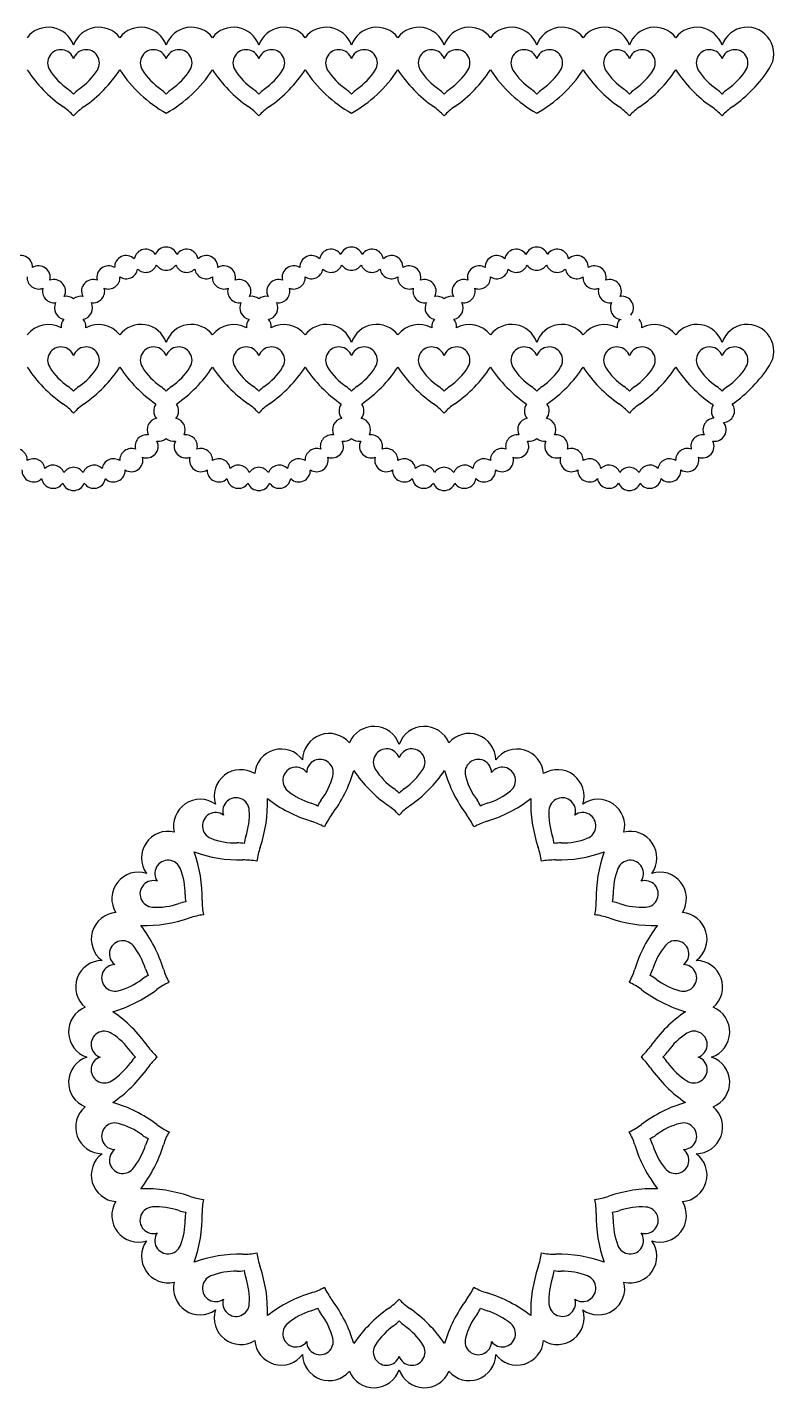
# Model space of a CAD drawing. Extents: x 203 to 512, y -161 to 90.
# Drawn here: x 382.9 to 511.9, y -145.1 to 89.7 of the extents above; entities that cross this region are included whole.
import ezdxf

# ---------------------------------------------------------------- set-up
doc = ezdxf.new("R2010")
doc.units = 0
doc.layers.get('0').update_dxf_attribs({"linetype": 'CONTINUOUS'})

msp = doc.modelspace()

# ---------------------------------------------------------------- linework, layer by layer
for centre, radius, start, end in [((386.589128, 85.139116), 4.585633, 18.551023, 142.800797), ((395.283862, 85.139116), 4.585633, 37.199203, 161.448977), ((402.589128, 85.139116), 4.585633, 18.551023, 142.800797), ((411.283862, 85.139116), 4.585633, 37.199203, 161.448977), ((418.589128, 85.139116), 4.585633, 18.551023, 142.800797), ((427.283862, 85.139116), 4.585633, 37.199203, 161.448977), ((434.589128, 85.139116), 4.585633, 18.551023, 142.800797), ((443.283862, 85.139116), 4.585633, 37.199203, 161.448977), ((450.589128, 85.139116), 4.585633, 18.551023, 142.800797), ((459.283862, 85.139116), 4.585633, 37.199203, 161.448977), ((466.589128, 85.139116), 4.585633, 18.551023, 142.800797), ((475.283862, 85.139116), 4.585633, 37.199203, 161.448977), ((482.589128, 85.139116), 4.585633, 18.551023, 142.800797), ((491.283862, 85.139116), 4.585633, 37.199203, 161.448977), ((498.589128, 85.139116), 4.585633, 18.551023, 142.800797), ((507.283862, 85.139116), 4.585633, 326.808535, 161.448977), ((388.762811, 83.55409), 2.292817, 18.551023, 212.200396), ((393.110178, 83.55409), 2.292817, 327.799604, 161.448977), ((404.762811, 83.55409), 2.292817, 18.551023, 212.200396), ((409.110178, 83.55409), 2.292817, 327.799604, 161.448977), ((420.762811, 83.55409), 2.292817, 18.551023, 212.200396), ((425.110178, 83.55409), 2.292817, 327.799604, 161.448977), ((436.762811, 83.55409), 2.292817, 18.551023, 212.200396), ((441.110178, 83.55409), 2.292817, 327.799604, 161.448977), ((452.762811, 83.55409), 2.292817, 18.551023, 212.200396), ((457.110178, 83.55409), 2.292817, 327.799604, 161.448977), ((468.762811, 83.55409), 2.292817, 18.551023, 212.200396), ((473.110178, 83.55409), 2.292817, 327.799604, 161.448977), ((484.762811, 83.55409), 2.292817, 18.551023, 212.200396), ((489.110178, 83.55409), 2.292817, 327.799604, 161.448977), ((500.762811, 83.55409), 2.292817, 18.551023, 212.200396), ((505.110178, 83.55409), 2.292817, 327.799604, 161.448977), ((402.750516, 95.512922), 23.789825, 213.604483, 234.934824), ((396.843505, 88.740993), 11.894913, 212.600414, 234.934824), ((385.029484, 88.740993), 11.894913, 305.065176, 327.399586), ((379.122474, 95.512922), 23.789825, 305.065176, 326.395517), ((418.750516, 95.512922), 23.789825, 213.604483, 240.224706), ((412.843505, 88.740993), 11.894913, 212.600414, 234.934824), ((395.122474, 95.512922), 23.789825, 299.775294, 326.395517), ((401.029484, 88.740993), 11.894913, 305.065176, 327.399586), ((434.750516, 95.512922), 23.789825, 213.604483, 234.934824), ((428.843505, 88.740993), 11.894913, 212.600414, 234.934824), ((417.029484, 88.740993), 11.894913, 305.065176, 327.399586), ((411.122474, 95.512922), 23.789825, 305.065176, 326.395517), ((450.750516, 95.512922), 23.789825, 213.604483, 240.224706), ((444.843505, 88.740993), 11.894913, 212.600414, 234.934824), ((427.122474, 95.512922), 23.789825, 299.775294, 326.395517), ((433.029484, 88.740993), 11.894913, 305.065176, 327.399586), ((466.750516, 95.512922), 23.789825, 213.604483, 234.934824), ((460.843505, 88.740993), 11.894913, 212.600414, 234.934824), ((449.029484, 88.740993), 11.894913, 305.065176, 327.399586), ((443.122474, 95.512922), 23.789825, 305.065176, 326.395517), ((482.750516, 95.512922), 23.789825, 213.604483, 240.224706), ((476.843505, 88.740993), 11.894913, 212.600414, 234.934824), ((459.122474, 95.512922), 23.789825, 299.775294, 326.395517), ((465.029484, 88.740993), 11.894913, 305.065176, 327.399586), ((498.750516, 95.512922), 23.789825, 213.604483, 234.934824), ((492.843505, 88.740993), 11.894913, 212.600414, 234.934824), ((481.029484, 88.740993), 11.894913, 305.065176, 327.399586), ((475.122474, 95.512922), 23.789825, 305.065176, 326.395517), ((514.750516, 95.512922), 23.789825, 213.604483, 234.934824), ((508.843505, 88.740993), 11.894913, 212.600414, 234.934824), ((497.029484, 88.740993), 11.894913, 305.065176, 327.399586), ((491.122474, 95.512922), 23.789825, 305.065176, 327.208554), ((386.537969, 74.088772), 6.018553, 43.04416, 54.770555), ((395.335021, 74.088772), 6.018553, 125.229445, 136.95584), ((402.537969, 74.088772), 6.018553, 43.04416, 54.770555), ((411.335021, 74.088772), 6.018553, 125.229445, 136.95584), ((418.537969, 74.088772), 6.018553, 43.04416, 54.770555), ((427.335021, 74.088772), 6.018553, 125.229445, 136.95584), ((434.537969, 74.088772), 6.018553, 43.04416, 54.770555), ((443.335021, 74.088772), 6.018553, 125.229445, 136.95584), ((450.537969, 74.088772), 6.018553, 43.04416, 54.770555), ((459.335021, 74.088772), 6.018553, 125.229445, 136.95584), ((466.537969, 74.088772), 6.018553, 43.04416, 54.770555), ((475.335021, 74.088772), 6.018553, 125.229445, 136.95584), ((482.537969, 74.088772), 6.018553, 43.04416, 54.770555), ((491.335021, 74.088772), 6.018553, 125.229445, 136.95584), ((498.537969, 74.088772), 6.018553, 43.04416, 54.770555), ((507.335021, 74.088772), 6.018553, 125.229445, 136.95584), ((382.139443, 66.20848), 12.037105, 43.04416, 54.770555), ((399.733546, 66.20848), 12.037105, 125.229445, 136.95584), ((414.139443, 66.20848), 12.037105, 43.04416, 54.770555), ((431.733546, 66.20848), 12.037105, 125.229445, 136.95584), ((446.139443, 66.20848), 12.037105, 43.04416, 54.770555), ((463.733546, 66.20848), 12.037105, 125.229445, 136.95584), ((478.139443, 66.20848), 12.037105, 43.04416, 54.770555), ((495.733546, 66.20848), 12.037105, 125.229445, 136.95584), ((494.139443, 66.20848), 12.037105, 43.04416, 54.770555), ((511.733546, 66.20848), 12.037105, 125.229445, 136.95584), ((406.936495, 49.782239), 2, 21.450379, 158.549621), ((438.936495, 49.782239), 2, 21.450379, 158.549621), ((470.936495, 49.782239), 2, 21.450379, 158.549621), ((381.842601, 48.314301), 2, 357.450379, 134.549621), ((400.030389, 48.314301), 2, 45.450379, 182.549621), ((403.406298, 49.4112), 2, 33.450379, 170.549621), ((410.466691, 49.4112), 2, 9.450379, 146.549621), ((413.842601, 48.314301), 2, 357.450379, 134.549621), ((432.030389, 48.314301), 2, 45.450379, 182.549621), ((435.406298, 49.4112), 2, 33.450379, 170.549621), ((442.466691, 49.4112), 2, 9.450379, 146.549621), ((445.842601, 48.314301), 2, 357.450379, 134.549621), ((464.030389, 48.314301), 2, 45.450379, 182.549621), ((467.406298, 49.4112), 2, 33.450379, 170.549621), ((474.466691, 49.4112), 2, 9.450379, 146.549621), ((477.842601, 48.314301), 2, 357.450379, 134.549621), ((384.916681, 46.53948), 2, 345.450379, 122.549621), ((396.956309, 46.53948), 2, 57.450379, 194.549621), ((400.030389, 48.314301), 2, 237.450379, 350.549621), ((403.406298, 49.4112), 2, 225.450379, 338.549621), ((406.936495, 49.782239), 2, 213.450379, 326.549621), ((410.466691, 49.4112), 2, 201.450379, 314.549621), ((413.842601, 48.314301), 2, 189.450379, 302.549621), ((416.916681, 46.53948), 2, 345.450379, 122.549621), ((428.956309, 46.53948), 2, 57.450379, 194.549621), ((432.030389, 48.314301), 2, 237.450379, 350.549621), ((435.406298, 49.4112), 2, 225.450379, 338.549621), ((438.936495, 49.782239), 2, 213.450379, 326.549621), ((442.466691, 49.4112), 2, 201.450379, 314.549621), ((445.842601, 48.314301), 2, 189.450379, 302.549621), ((448.916681, 46.53948), 2, 345.450379, 122.549621), ((460.956309, 46.53948), 2, 57.450379, 194.549621), ((464.030389, 48.314301), 2, 237.450379, 350.549621), ((467.406298, 49.4112), 2, 225.450379, 338.549621), ((470.936495, 49.782239), 2, 213.450379, 326.549621), ((474.466691, 49.4112), 2, 201.450379, 314.549621), ((477.842601, 48.314301), 2, 189.450379, 302.549621), ((480.916681, 46.53948), 2, 345.450379, 122.549621), ((384.916681, 46.53948), 2, 177.450379, 290.549621), ((387.554578, 44.164306), 2, 165.450379, 278.549621), ((387.554578, 44.164306), 2, 333.450379, 110.549621), ((394.318411, 44.164306), 2, 69.450379, 206.549621), ((394.318411, 44.164306), 2, 261.450379, 14.549621), ((396.956309, 46.53948), 2, 249.450379, 2.549621), ((416.916681, 46.53948), 2, 177.450379, 290.549621), ((419.554578, 44.164306), 2, 165.450379, 278.549621), ((419.554578, 44.164306), 2, 333.450379, 110.549621), ((426.318411, 44.164306), 2, 69.450379, 206.549621), ((426.318411, 44.164306), 2, 261.450379, 14.549621), ((428.956309, 46.53948), 2, 249.450379, 2.549621), ((448.916681, 46.53948), 2, 177.450379, 290.549621), ((451.554578, 44.164306), 2, 165.450379, 278.549621), ((451.554578, 44.164306), 2, 333.450379, 110.549621), ((458.318411, 44.164306), 2, 69.450379, 206.549621), ((458.318411, 44.164306), 2, 261.450379, 14.549621), ((460.956309, 46.53948), 2, 249.450379, 2.549621), ((480.916681, 46.53948), 2, 177.450379, 290.549621), ((483.554578, 44.164306), 2, 165.450379, 278.549621), ((483.554578, 44.164306), 2, 333.450379, 110.549621), ((389.641005, 41.292586), 2, 49.628224, 98.549621), ((392.231984, 41.292586), 2, 81.450379, 130.371776), ((421.641005, 41.292586), 2, 49.628224, 98.549621), ((424.231984, 41.292586), 2, 81.450379, 130.371776), ((453.641005, 41.292586), 2, 49.628224, 98.549621), ((456.231984, 41.292586), 2, 81.450379, 130.371776), ((485.641005, 41.292586), 2, 321.450379, 98.549621), ((389.641005, 41.292586), 2, 153.450379, 258.790866), ((392.231984, 41.292586), 2, 281.209134, 26.549621), ((421.641005, 41.292586), 2, 153.450379, 258.790866), ((424.231984, 41.292586), 2, 281.209134, 26.549621), ((453.641005, 41.292586), 2, 153.450379, 258.790866), ((456.231984, 41.292586), 2, 281.209134, 26.549621), ((485.641005, 41.292586), 2, 153.450379, 266.549621), ((386.589128, 33.836781), 4.585633, 61.208533, 142.800797), ((390.788215, 38.049827), 2, 140.174221, 185.574941), ((391.084775, 38.049827), 2, 354.425059, 39.825779), ((395.283862, 33.836781), 4.585633, 37.199203, 118.791467), ((402.589128, 33.836781), 4.585633, 18.551023, 142.800797), ((411.283862, 33.836781), 4.585633, 37.199203, 161.448977), ((418.589128, 33.836781), 4.585633, 61.208533, 142.800797), ((422.788215, 38.049827), 2, 140.174221, 185.574941), ((423.084775, 38.049827), 2, 354.425059, 39.825779), ((427.283862, 33.836781), 4.585633, 37.199203, 118.791467), ((434.589128, 33.836781), 4.585633, 18.551023, 142.800797), ((443.283862, 33.836781), 4.585633, 37.199203, 161.448977), ((450.589128, 33.836781), 4.585633, 61.208533, 142.800797), ((454.788215, 38.049827), 2, 140.174221, 185.574941), ((455.084775, 38.049827), 2, 354.425059, 39.825779), ((459.283862, 33.836781), 4.585633, 37.199203, 118.791467), ((466.589128, 33.836781), 4.585633, 18.551023, 142.800797), ((475.283862, 33.836781), 4.585633, 37.199203, 161.448977), ((482.589128, 33.836781), 4.585633, 61.208533, 142.800797), ((486.788215, 38.049827), 2, 140.174221, 185.574941), ((487.084775, 38.049827), 2, 354.425059, 39.825779), ((491.283862, 33.836781), 4.585633, 37.199203, 118.791467), ((498.589128, 33.836781), 4.585633, 18.551023, 142.800797), ((507.283862, 33.836781), 4.585633, 326.808535, 161.448977), ((388.762811, 32.251756), 2.292817, 18.551023, 212.200396), ((393.110178, 32.251756), 2.292817, 327.799604, 161.448977), ((404.762811, 32.251756), 2.292817, 18.551023, 212.200396), ((409.110178, 32.251756), 2.292817, 327.799604, 161.448977), ((420.762811, 32.251756), 2.292817, 18.551023, 212.200396), ((425.110178, 32.251756), 2.292817, 327.799604, 161.448977), ((436.762811, 32.251756), 2.292817, 18.551023, 212.200396), ((441.110178, 32.251756), 2.292817, 327.799604, 161.448977), ((452.762811, 32.251756), 2.292817, 18.551023, 212.200396), ((457.110178, 32.251756), 2.292817, 327.799604, 161.448977), ((468.762811, 32.251756), 2.292817, 18.551023, 212.200396), ((473.110178, 32.251756), 2.292817, 327.799604, 161.448977), ((484.762811, 32.251756), 2.292817, 18.551023, 212.200396), ((489.110178, 32.251756), 2.292817, 327.799604, 161.448977), ((500.762811, 32.251756), 2.292817, 18.551023, 212.200396), ((505.110178, 32.251756), 2.292817, 327.799604, 161.448977), ((402.750516, 44.210587), 23.789825, 213.604483, 234.934824), ((396.843505, 37.438659), 11.894913, 212.600414, 234.934824), ((385.029484, 37.438659), 11.894913, 305.065176, 327.399586), ((379.122474, 44.210587), 23.789825, 305.065176, 326.395517), ((418.750516, 44.210587), 23.789825, 213.604483, 235.201255), ((412.843505, 37.438659), 11.894913, 212.600414, 234.934824), ((401.029484, 37.438659), 11.894913, 305.065176, 327.399586), ((395.122474, 44.210587), 23.789825, 304.798745, 326.395517), ((434.750516, 44.210587), 23.789825, 213.604483, 234.934824), ((428.843505, 37.438659), 11.894913, 212.600414, 234.934824), ((417.029484, 37.438659), 11.894913, 305.065176, 327.399586), ((411.122474, 44.210587), 23.789825, 305.065176, 326.395517), ((450.750516, 44.210587), 23.789825, 213.604483, 235.201255), ((444.843505, 37.438659), 11.894913, 212.600414, 234.934824), ((433.029484, 37.438659), 11.894913, 305.065176, 327.399586), ((427.122474, 44.210587), 23.789825, 304.798745, 326.395517), ((466.750516, 44.210587), 23.789825, 213.604483, 234.934824), ((460.843505, 37.438659), 11.894913, 212.600414, 234.934824), ((449.029484, 37.438659), 11.894913, 305.065176, 327.399586), ((443.122474, 44.210587), 23.789825, 305.065176, 326.395517), ((482.750516, 44.210587), 23.789825, 213.604483, 235.201255), ((476.843505, 37.438659), 11.894913, 212.600414, 234.934824), ((465.029484, 37.438659), 11.894913, 305.065176, 327.399586), ((459.122474, 44.210587), 23.789825, 304.798745, 326.395517), ((498.750516, 44.210587), 23.789825, 213.604483, 234.934824), ((492.843505, 37.438659), 11.894913, 212.600414, 234.934824), ((481.029484, 37.438659), 11.894913, 305.065176, 327.399586), ((475.122474, 44.210587), 23.789825, 305.065176, 326.395517), ((514.750516, 44.210587), 23.789825, 213.604483, 234.934824), ((508.843505, 37.438659), 11.894913, 212.600414, 234.934824), ((497.029484, 37.438659), 11.894913, 305.065176, 327.399586), ((491.122474, 44.210587), 23.789825, 305.065176, 327.208554), ((386.537969, 22.786438), 6.018553, 43.04416, 54.770555), ((395.335021, 22.786438), 6.018553, 125.229445, 136.95584), ((402.537969, 22.786438), 6.018553, 43.04416, 54.770555), ((411.335021, 22.786438), 6.018553, 125.229445, 136.95584), ((418.537969, 22.786438), 6.018553, 43.04416, 54.770555), ((427.335021, 22.786438), 6.018553, 125.229445, 136.95584), ((434.537969, 22.786438), 6.018553, 43.04416, 54.770555), ((443.335021, 22.786438), 6.018553, 125.229445, 136.95584), ((450.537969, 22.786438), 6.018553, 43.04416, 54.770555), ((459.335021, 22.786438), 6.018553, 125.229445, 136.95584), ((466.537969, 22.786438), 6.018553, 43.04416, 54.770555), ((475.335021, 22.786438), 6.018553, 125.229445, 136.95584), ((482.537969, 22.786438), 6.018553, 43.04416, 54.770555), ((491.335021, 22.786438), 6.018553, 125.229445, 136.95584), ((498.537969, 22.786438), 6.018553, 43.04416, 54.770555), ((507.335021, 22.786438), 6.018553, 125.229445, 136.95584), ((382.139443, 14.906145), 12.037105, 43.04416, 54.770555), ((399.733546, 14.906145), 12.037105, 125.229445, 136.95584), ((406.788215, 23.494802), 2, 143.825562, 219.825779), ((407.084775, 23.494802), 2, 320.174221, 36.174438), ((414.139443, 14.906145), 12.037105, 43.04416, 54.770555), ((431.733546, 14.906145), 12.037105, 125.229445, 136.95584), ((438.788215, 23.494802), 2, 143.825562, 219.825779), ((439.084775, 23.494802), 2, 320.174221, 36.174438), ((446.139443, 14.906145), 12.037105, 43.04416, 54.770555), ((463.733546, 14.906145), 12.037105, 125.229445, 136.95584), ((470.788215, 23.494802), 2, 143.825562, 219.825779), ((471.084775, 23.494802), 2, 320.174221, 36.174438), ((478.139443, 14.906145), 12.037105, 43.04416, 54.770555), ((495.733546, 14.906145), 12.037105, 125.229445, 136.95584), ((494.139443, 14.906145), 12.037105, 53.067272, 54.770555), ((503.084775, 23.494802), 2, 148.898824, 218.549621), ((503.084775, 23.494802), 2, 273.450379, 36.143421), ((511.733546, 14.906145), 12.037105, 125.229445, 125.755928), ((405.641005, 20.252043), 2, 101.209134, 206.549621), ((408.231984, 20.252043), 2, 333.450379, 78.790866), ((437.641005, 20.252043), 2, 101.209134, 206.549621), ((440.231984, 20.252043), 2, 333.450379, 78.790866), ((469.641005, 20.252043), 2, 101.209134, 206.549621), ((472.231984, 20.252043), 2, 333.450379, 78.790866), ((501.641005, 20.252043), 2, 93.450379, 206.549621), ((501.641005, 20.252043), 2, 261.450379, 38.549621), ((403.554578, 17.380323), 2, 81.450379, 194.549621), ((410.318411, 17.380323), 2, 345.450379, 98.549621), ((435.554578, 17.380323), 2, 81.450379, 194.549621), ((442.318411, 17.380323), 2, 345.450379, 98.549621), ((467.554578, 17.380323), 2, 81.450379, 194.549621), ((474.318411, 17.380323), 2, 345.450379, 98.549621), ((499.554578, 17.380323), 2, 81.450379, 194.549621), ((380.956309, 15.005149), 2, 357.450379, 110.549621), ((400.916681, 15.005149), 2, 69.450379, 182.549621), ((403.554578, 17.380323), 2, 249.450379, 26.549621), ((405.641005, 20.252043), 2, 261.450379, 310.371776), ((408.231984, 20.252043), 2, 229.628224, 278.549621), ((410.318411, 17.380323), 2, 153.450379, 290.549621), ((412.956309, 15.005149), 2, 357.450379, 110.549621), ((432.916681, 15.005149), 2, 69.450379, 182.549621), ((435.554578, 17.380323), 2, 249.450379, 26.549621), ((437.641005, 20.252043), 2, 261.450379, 310.371776), ((440.231984, 20.252043), 2, 229.628224, 278.549621), ((442.318411, 17.380323), 2, 153.450379, 290.549621), ((444.956309, 15.005149), 2, 357.450379, 110.549621), ((464.916681, 15.005149), 2, 69.450379, 182.549621), ((467.554578, 17.380323), 2, 249.450379, 26.549621), ((469.641005, 20.252043), 2, 261.450379, 310.371776), ((472.231984, 20.252043), 2, 229.628224, 278.549621), ((474.318411, 17.380323), 2, 153.450379, 290.549621), ((476.956309, 15.005149), 2, 357.450379, 110.549621), ((496.916681, 15.005149), 2, 69.450379, 182.549621), ((499.554578, 17.380323), 2, 249.450379, 26.549621), ((384.030389, 13.230328), 2, 9.450379, 122.549621), ((387.406298, 12.133428), 2, 21.450379, 134.549621), ((394.466691, 12.133428), 2, 45.450379, 158.549621), ((397.842601, 13.230328), 2, 57.450379, 170.549621), ((400.916681, 15.005149), 2, 237.450379, 14.549621), ((412.956309, 15.005149), 2, 165.450379, 302.549621), ((416.030389, 13.230328), 2, 9.450379, 122.549621), ((419.406298, 12.133428), 2, 21.450379, 134.549621), ((426.466691, 12.133428), 2, 45.450379, 158.549621), ((429.842601, 13.230328), 2, 57.450379, 170.549621), ((432.916681, 15.005149), 2, 237.450379, 14.549621), ((444.956309, 15.005149), 2, 165.450379, 302.549621), ((448.030389, 13.230328), 2, 9.450379, 122.549621), ((451.406298, 12.133428), 2, 21.450379, 134.549621), ((458.466691, 12.133428), 2, 45.450379, 158.549621), ((461.842601, 13.230328), 2, 57.450379, 170.549621), ((464.916681, 15.005149), 2, 237.450379, 14.549621), ((476.956309, 15.005149), 2, 165.450379, 302.549621), ((480.030389, 13.230328), 2, 9.450379, 122.549621), ((483.406298, 12.133428), 2, 21.450379, 134.549621), ((490.466691, 12.133428), 2, 45.450379, 158.549621), ((493.842601, 13.230328), 2, 57.450379, 170.549621), ((496.916681, 15.005149), 2, 237.450379, 14.549621), ((384.030389, 13.230328), 2, 177.450379, 314.549621), ((387.406298, 12.133428), 2, 189.450379, 326.549621), ((390.936495, 11.76239), 2, 33.450379, 146.549621), ((394.466691, 12.133428), 2, 213.450379, 350.549621), ((397.842601, 13.230328), 2, 225.450379, 2.549621), ((416.030389, 13.230328), 2, 177.450379, 314.549621), ((419.406298, 12.133428), 2, 189.450379, 326.549621), ((422.936495, 11.76239), 2, 33.450379, 146.549621), ((426.466691, 12.133428), 2, 213.450379, 350.549621), ((429.842601, 13.230328), 2, 225.450379, 2.549621), ((448.030389, 13.230328), 2, 177.450379, 314.549621), ((451.406298, 12.133428), 2, 189.450379, 326.549621), ((454.936495, 11.76239), 2, 33.450379, 146.549621), ((458.466691, 12.133428), 2, 213.450379, 350.549621), ((461.842601, 13.230328), 2, 225.450379, 2.549621), ((480.030389, 13.230328), 2, 177.450379, 314.549621), ((483.406298, 12.133428), 2, 189.450379, 326.549621), ((486.936495, 11.76239), 2, 33.450379, 146.549621), ((490.466691, 12.133428), 2, 213.450379, 350.549621), ((493.842601, 13.230328), 2, 225.450379, 2.549621), ((390.936495, 11.76239), 2, 201.450379, 338.549621), ((422.936495, 11.76239), 2, 201.450379, 338.549621), ((454.936495, 11.76239), 2, 201.450379, 338.549621), ((486.936495, 11.76239), 2, 201.450379, 338.549621), ((435.082967, -36.760669), 4.585633, 40.302938, 179.448977), ((442.822716, -35.534813), 4.585633, 18.551023, 157.697062), ((451.51745, -35.534813), 4.585633, 22.302938, 161.448977), ((459.257199, -36.760669), 4.585633, 0.551023, 139.697062), ((426.813783, -39.447489), 4.585633, 36.551023, 175.697062), ((444.996399, -37.119838), 2.292817, 18.551023, 212.200396), ((449.343767, -37.119838), 2.292817, 326.808535, 161.448977), ((467.526383, -39.447489), 4.585633, 4.302938, 143.448977), ((433.505471, -38.939823), 2.292817, 344.808535, 179.448977), ((460.834695, -38.939823), 2.292817, 0.551023, 194.200396), ((419.831655, -43.005061), 4.585633, 58.302938, 197.448977), ((429.370879, -40.283233), 2.292817, 36.551023, 230.200396), ((424.217433, -36.503857), 11.894913, 323.065176, 345.208554), ((416.506891, -31.888737), 23.789825, 323.065176, 343.673988), ((458.984104, -25.161007), 23.789825, 214.326012, 234.934824), ((453.077093, -31.932936), 11.894913, 212.600414, 234.934824), ((441.263073, -31.932936), 11.894913, 305.065176, 327.208554), ((435.356062, -25.161007), 23.789825, 305.065176, 325.673988), ((477.833275, -31.888737), 23.789825, 196.326012, 216.934824), ((470.122733, -36.503857), 11.894913, 194.600414, 216.934824), ((464.969287, -40.283233), 2.292817, 308.808535, 143.448977), ((474.508511, -43.005061), 4.585633, 342.551023, 121.697062), ((435.453235, -32.853124), 11.894913, 230.600414, 252.934824), ((442.771557, -46.585156), 6.018553, 43.04416, 54.770555), ((451.568609, -46.585156), 6.018553, 125.229445, 136.95584), ((458.886931, -32.853124), 11.894913, 287.065176, 309.208554), ((412.797467, -48.115698), 4.585633, 54.551023, 193.697062), ((419.004763, -45.565033), 2.292817, 2.808535, 197.448977), ((400.659248, -44.111902), 23.789825, 341.065176, 1.673988), ((438.978494, -24.58727), 23.789825, 232.326012, 252.934824), ((430.179872, -49.972799), 6.018553, 61.04416, 72.770555), ((438.546366, -47.254361), 6.018553, 143.229445, 154.95584), ((455.7938, -47.254361), 6.018553, 25.04416, 36.770555), ((464.160294, -49.972799), 6.018553, 107.229445, 118.95584), ((455.361672, -24.58727), 23.789825, 287.065176, 307.673988), ((493.680919, -44.111902), 23.789825, 178.326012, 198.934824), ((475.335403, -45.565033), 2.292817, 342.551023, 176.200396), ((481.542699, -48.115698), 4.585633, 346.302938, 125.448977), ((415.487669, -48.120352), 2.292817, 54.551023, 248.200396), ((409.418559, -46.118453), 11.894913, 341.065176, 3.208554), ((445.164757, -53.389745), 12.037105, 143.229445, 154.95584), ((438.373031, -54.465449), 12.037105, 43.04416, 54.770555), ((455.967135, -54.465449), 12.037105, 125.229445, 136.95584), ((449.175409, -53.389745), 12.037105, 25.04416, 36.770555), ((484.921607, -46.118453), 11.894913, 176.600414, 198.934824), ((478.852497, -48.120352), 2.292817, 290.808535, 125.448977), ((407.256419, -53.656746), 4.585633, 76.302938, 215.448977), ((428.43177, -58.826622), 12.037105, 61.04416, 72.770555), ((465.908396, -58.826622), 12.037105, 107.229445, 118.95584), ((487.083747, -53.656746), 4.585633, 324.551023, 103.697062), ((418.976303, -39.174346), 11.894913, 248.600414, 270.934824), ((419.251308, -57.085684), 6.018553, 79.04416, 90.770555), ((426.368272, -51.914907), 6.018553, 161.229445, 172.95584), ((467.971894, -51.914907), 6.018553, 7.04416, 18.770555), ((475.088858, -57.085684), 6.018553, 89.229445, 100.95584), ((475.363864, -39.174346), 11.894913, 269.065176, 291.208554), ((389.364408, -60.634014), 23.789825, 359.065176, 19.673988), ((419.774735, -30.223688), 23.789825, 250.326012, 270.934824), ((420.324745, -66.046363), 12.037105, 79.04416, 90.770555), ((434.558674, -55.704809), 12.037105, 161.229445, 172.95584), ((459.781492, -55.704809), 12.037105, 7.04416, 18.770555), ((474.015421, -66.046363), 12.037105, 89.229445, 100.95584), ((474.565431, -30.223688), 23.789825, 269.065176, 289.673988), ((504.975758, -60.634014), 23.789825, 160.326012, 180.934824), ((402.145782, -60.690934), 4.585633, 72.551023, 211.697062), ((407.261072, -56.346948), 2.292817, 20.808535, 215.448977), ((398.315067, -59.835582), 11.894913, 359.065176, 21.208554), ((496.025099, -59.835582), 11.894913, 158.600414, 180.934824), ((487.079094, -56.346948), 2.292817, 324.551023, 158.200396), ((492.194384, -60.690934), 4.585633, 328.302938, 107.448977), ((404.705754, -59.864042), 2.292817, 72.551023, 266.200396), ((489.634412, -59.864042), 2.292817, 272.808535, 107.448977), ((416.226405, -60.110587), 6.018553, 179.229445, 190.95584), ((425.187084, -61.184025), 12.037105, 179.229445, 190.95584), ((469.153082, -61.184025), 12.037105, 349.04416, 0.770555), ((478.113761, -60.110587), 6.018553, 349.04416, 0.770555), ((398.58821, -67.673063), 4.585633, 94.302938, 233.448977), ((405.259174, -50.277838), 11.894913, 266.600414, 288.934824), ((411.055628, -67.227551), 6.018553, 97.04416, 108.770555), ((483.284539, -67.227551), 6.018553, 71.229445, 82.95584), ((489.080992, -50.277838), 11.894913, 251.065176, 273.208554), ((495.751956, -67.673063), 4.585633, 306.551023, 85.697062), ((383.727991, -79.837774), 23.789825, 17.065176, 37.673988), ((403.252623, -41.518527), 23.789825, 268.326012, 288.934824), ((414.845529, -75.417953), 12.037105, 97.04416, 108.770555), ((479.494637, -75.417953), 12.037105, 71.229445, 82.95584), ((491.087543, -41.518527), 23.789825, 251.065176, 271.673988), ((510.612175, -79.837774), 23.789825, 142.326012, 162.934824), ((399.423954, -70.230158), 2.292817, 38.808535, 233.448977), ((494.916212, -70.230158), 2.292817, 306.551023, 140.200396), ((391.993844, -76.312514), 11.894913, 17.065176, 39.208554), ((502.346322, -76.312514), 11.894913, 140.600414, 162.934824), ((395.901389, -75.942246), 4.585633, 90.551023, 229.697062), ((398.080543, -74.36475), 2.292817, 90.551023, 284.200396), ((496.259623, -74.36475), 2.292817, 254.808535, 89.448977), ((498.438777, -75.942246), 4.585633, 310.302938, 89.448977), ((395.644577, -65.076712), 11.894913, 284.600414, 306.934824), ((406.395082, -79.405645), 6.018553, 115.04416, 126.770555), ((409.11352, -71.039152), 6.018553, 197.229445, 208.95584), ((412.530466, -86.024036), 12.037105, 115.04416, 126.770555), ((417.967343, -69.291049), 12.037105, 197.229445, 208.95584), ((476.372823, -69.291049), 12.037105, 331.04416, 342.770555), ((481.8097, -86.024036), 12.037105, 53.229445, 64.95584), ((485.226646, -71.039152), 6.018553, 331.04416, 342.770555), ((487.945084, -79.405645), 6.018553, 53.229445, 64.95584), ((498.695589, -65.076712), 11.894913, 233.065176, 255.208554), ((391.029458, -57.366171), 23.789825, 286.326012, 306.934824), ((503.310709, -57.366171), 23.789825, 233.065176, 253.673988), ((394.675534, -83.681995), 4.585633, 112.302938, 251.448977), ((499.664632, -83.681995), 4.585633, 288.551023, 67.697062), ((384.301728, -99.843383), 23.789825, 35.065176, 55.673988), ((510.038438, -99.843383), 23.789825, 124.326012, 144.934824), ((396.260559, -85.855679), 2.292817, 56.808535, 251.448977), ((391.073656, -93.936373), 11.894913, 35.065176, 57.208554), ((503.26651, -93.936373), 11.894913, 122.600414, 144.934824), ((498.079607, -85.855679), 2.292817, 288.551023, 122.200396), ((413.60617, -79.232311), 12.037105, 215.229445, 226.95584), ((480.733997, -79.232311), 12.037105, 313.04416, 324.770555), ((394.675534, -92.37673), 4.585633, 108.551023, 247.697062), ((396.260559, -90.203046), 2.292817, 108.551023, 302.200396), ((391.073656, -82.122352), 11.894913, 302.600414, 324.934824), ((405.725877, -83.630837), 6.018553, 215.229445, 226.95584), ((405.725877, -92.427888), 6.018553, 133.04416, 144.770555), ((413.60617, -96.826414), 12.037105, 133.04416, 144.770555), ((480.733997, -96.826414), 12.037105, 35.229445, 46.95584), ((488.614289, -83.630837), 6.018553, 313.04416, 324.770555), ((488.614289, -92.427888), 6.018553, 35.229445, 46.95584), ((503.26651, -82.122352), 11.894913, 215.065176, 237.208554), ((498.079607, -90.203046), 2.292817, 236.808535, 71.448977), ((499.664632, -92.37673), 4.585633, 292.302938, 71.448977), ((384.301728, -76.215342), 23.789825, 304.326012, 324.934824), ((510.038438, -76.215342), 23.789825, 215.065176, 235.673988), ((391.029458, -118.692554), 23.789825, 53.065176, 73.673988), ((503.310709, -118.692554), 23.789825, 106.326012, 126.934824), ((395.901389, -100.116478), 4.585633, 130.302938, 269.448977), ((498.438777, -100.116478), 4.585633, 270.551023, 49.697062), ((398.080543, -101.693974), 2.292817, 74.808535, 269.448977), ((395.644577, -110.982012), 11.894913, 53.065176, 75.208554), ((412.530466, -90.034689), 12.037105, 233.229445, 244.95584), ((417.967343, -106.767675), 12.037105, 151.04416, 162.770555), ((481.8097, -90.034689), 12.037105, 295.04416, 306.770555), ((476.372823, -106.767675), 12.037105, 17.229445, 28.95584), ((498.695589, -110.982012), 11.894913, 104.600414, 126.934824), ((496.259623, -101.693974), 2.292817, 270.551023, 104.200396), ((391.993844, -99.746211), 11.894913, 320.600414, 342.934824), ((383.727991, -96.220951), 23.789825, 322.326012, 342.934824), ((406.395082, -96.65308), 6.018553, 233.229445, 244.95584), ((409.11352, -105.019573), 6.018553, 151.04416, 162.770555), ((510.612175, -96.220951), 23.789825, 197.065176, 217.673988), ((487.945084, -96.65308), 6.018553, 295.04416, 306.770555), ((485.226646, -105.019573), 6.018553, 17.229445, 28.95584), ((502.346322, -99.746211), 11.894913, 197.065176, 219.208554), ((398.58821, -108.385662), 4.585633, 126.551023, 265.697062), ((399.423954, -105.828566), 2.292817, 126.551023, 320.200396), ((494.916212, -105.828566), 2.292817, 218.808535, 53.448977), ((495.751956, -108.385662), 4.585633, 274.302938, 53.448977), ((403.252623, -134.540198), 23.789825, 71.065176, 91.673988), ((414.845529, -100.640771), 12.037105, 251.229445, 262.95584), ((425.187084, -114.8747), 12.037105, 169.04416, 180.770555), ((469.153082, -114.8747), 12.037105, 359.229445, 10.95584), ((479.494637, -100.640771), 12.037105, 277.04416, 288.770555), ((491.087543, -134.540198), 23.789825, 88.326012, 108.934824), ((402.145782, -115.36779), 4.585633, 148.302938, 287.448977), ((404.705754, -116.194683), 2.292817, 92.808535, 287.448977), ((405.259174, -125.780886), 11.894913, 71.065176, 93.208554), ((411.055628, -108.831173), 6.018553, 251.229445, 262.95584), ((416.226405, -115.948138), 6.018553, 169.04416, 180.770555), ((389.364408, -115.424711), 23.789825, 340.326012, 0.934824), ((504.975758, -115.424711), 23.789825, 179.065176, 199.673988), ((483.284539, -108.831173), 6.018553, 277.04416, 288.770555), ((478.113761, -115.948138), 6.018553, 359.229445, 10.95584), ((489.080992, -125.780886), 11.894913, 86.600414, 108.934824), ((489.634412, -116.194683), 2.292817, 252.551023, 86.200396), ((492.194384, -115.36779), 4.585633, 252.551023, 31.697062), ((398.315067, -116.223143), 11.894913, 338.600414, 0.934824), ((496.025099, -116.223143), 11.894913, 179.065176, 201.208554), ((407.256419, -122.401978), 4.585633, 144.551023, 283.697062), ((407.261072, -119.711777), 2.292817, 144.551023, 338.200396), ((487.079094, -119.711777), 2.292817, 200.808535, 35.448977), ((487.083747, -122.401978), 4.585633, 256.302938, 35.448977), ((419.774735, -145.835037), 23.789825, 89.065176, 109.673988), ((420.324745, -110.012361), 12.037105, 269.229445, 280.95584), ((434.558674, -120.353916), 12.037105, 187.04416, 198.770555), ((459.781492, -120.353916), 12.037105, 341.229445, 352.95584), ((474.015421, -110.012361), 12.037105, 259.04416, 270.770555), ((474.565431, -145.835037), 23.789825, 70.326012, 90.934824), ((400.659248, -131.946823), 23.789825, 358.326012, 18.934824), ((493.680919, -131.946823), 23.789825, 161.065176, 181.673988), ((415.487669, -127.938373), 2.292817, 110.808535, 305.448977), ((418.976303, -136.884378), 11.894913, 89.065176, 111.208554), ((419.251308, -118.973041), 6.018553, 269.229445, 280.95584), ((426.368272, -124.143818), 6.018553, 187.04416, 198.770555), ((409.418559, -129.940271), 11.894913, 356.600414, 18.934824), ((484.921607, -129.940271), 11.894913, 161.065176, 183.208554), ((467.971894, -124.143818), 6.018553, 341.229445, 352.95584), ((475.088858, -118.973041), 6.018553, 259.04416, 270.770555), ((475.363864, -136.884378), 11.894913, 68.600414, 90.934824), ((478.852497, -127.938373), 2.292817, 234.551023, 68.200396), ((412.797467, -127.943027), 4.585633, 166.302938, 305.448977), ((438.978494, -151.471454), 23.789825, 107.065176, 127.673988), ((428.43177, -117.232102), 12.037105, 287.229445, 298.95584), ((445.164757, -122.668979), 12.037105, 205.04416, 216.770555), ((449.175409, -122.668979), 12.037105, 323.229445, 334.95584), ((465.908396, -117.232102), 12.037105, 241.04416, 252.770555), ((455.361672, -151.471454), 23.789825, 52.326012, 72.934824), ((481.542699, -127.943027), 4.585633, 234.551023, 13.697062), ((419.004763, -130.493691), 2.292817, 162.551023, 356.200396), ((430.179872, -126.085925), 6.018553, 287.229445, 298.95584), ((438.546366, -128.804364), 6.018553, 205.04416, 216.770555), ((416.506891, -144.169988), 23.789825, 16.326012, 36.934824), ((458.984104, -150.897717), 23.789825, 125.065176, 145.673988), ((438.373031, -121.593276), 12.037105, 305.229445, 316.95584), ((455.967135, -121.593276), 12.037105, 223.04416, 234.770555), ((435.356062, -150.897717), 23.789825, 34.326012, 54.934824), ((477.833275, -144.169988), 23.789825, 143.065176, 163.673988), ((455.7938, -128.804364), 6.018553, 323.229445, 334.95584), ((464.160294, -126.085925), 6.018553, 241.04416, 252.770555), ((475.335403, -130.493691), 2.292817, 182.808535, 17.448977), ((419.831655, -133.053663), 4.585633, 162.551023, 301.697062), ((435.453235, -143.205601), 11.894913, 107.065176, 129.208554), ((424.217433, -139.554868), 11.894913, 14.600414, 36.934824), ((442.771557, -129.473568), 6.018553, 305.229445, 316.95584), ((451.568609, -129.473568), 6.018553, 223.04416, 234.770555), ((470.122733, -139.554868), 11.894913, 143.065176, 165.208554), ((458.886931, -143.205601), 11.894913, 50.600414, 72.934824), ((474.508511, -133.053663), 4.585633, 238.302938, 17.448977), ((429.370879, -135.775492), 2.292817, 128.808535, 323.448977), ((453.077093, -144.125789), 11.894913, 125.065176, 147.208554), ((441.263073, -144.125789), 11.894913, 32.600414, 54.934824), ((464.969287, -135.775492), 2.292817, 216.551023, 50.200396), ((426.813783, -136.611235), 4.585633, 184.302938, 323.448977), ((433.505471, -137.118902), 2.292817, 180.551023, 14.200396), ((444.996399, -138.938886), 2.292817, 146.808535, 341.448977), ((449.343767, -138.938886), 2.292817, 198.551023, 32.200396), ((460.834695, -137.118902), 2.292817, 164.808535, 359.448977), ((467.526383, -136.611235), 4.585633, 216.551023, 355.697062), ((435.082967, -139.298056), 4.585633, 180.551023, 319.697062), ((459.257199, -139.298056), 4.585633, 220.302938, 359.448977), ((442.822716, -140.523912), 4.585633, 202.302938, 341.448977), ((451.51745, -140.523912), 4.585633, 198.551023, 337.697062)]:
    msp.add_arc(centre, radius, start, end)

doc.saveas('drawing.dxf')
